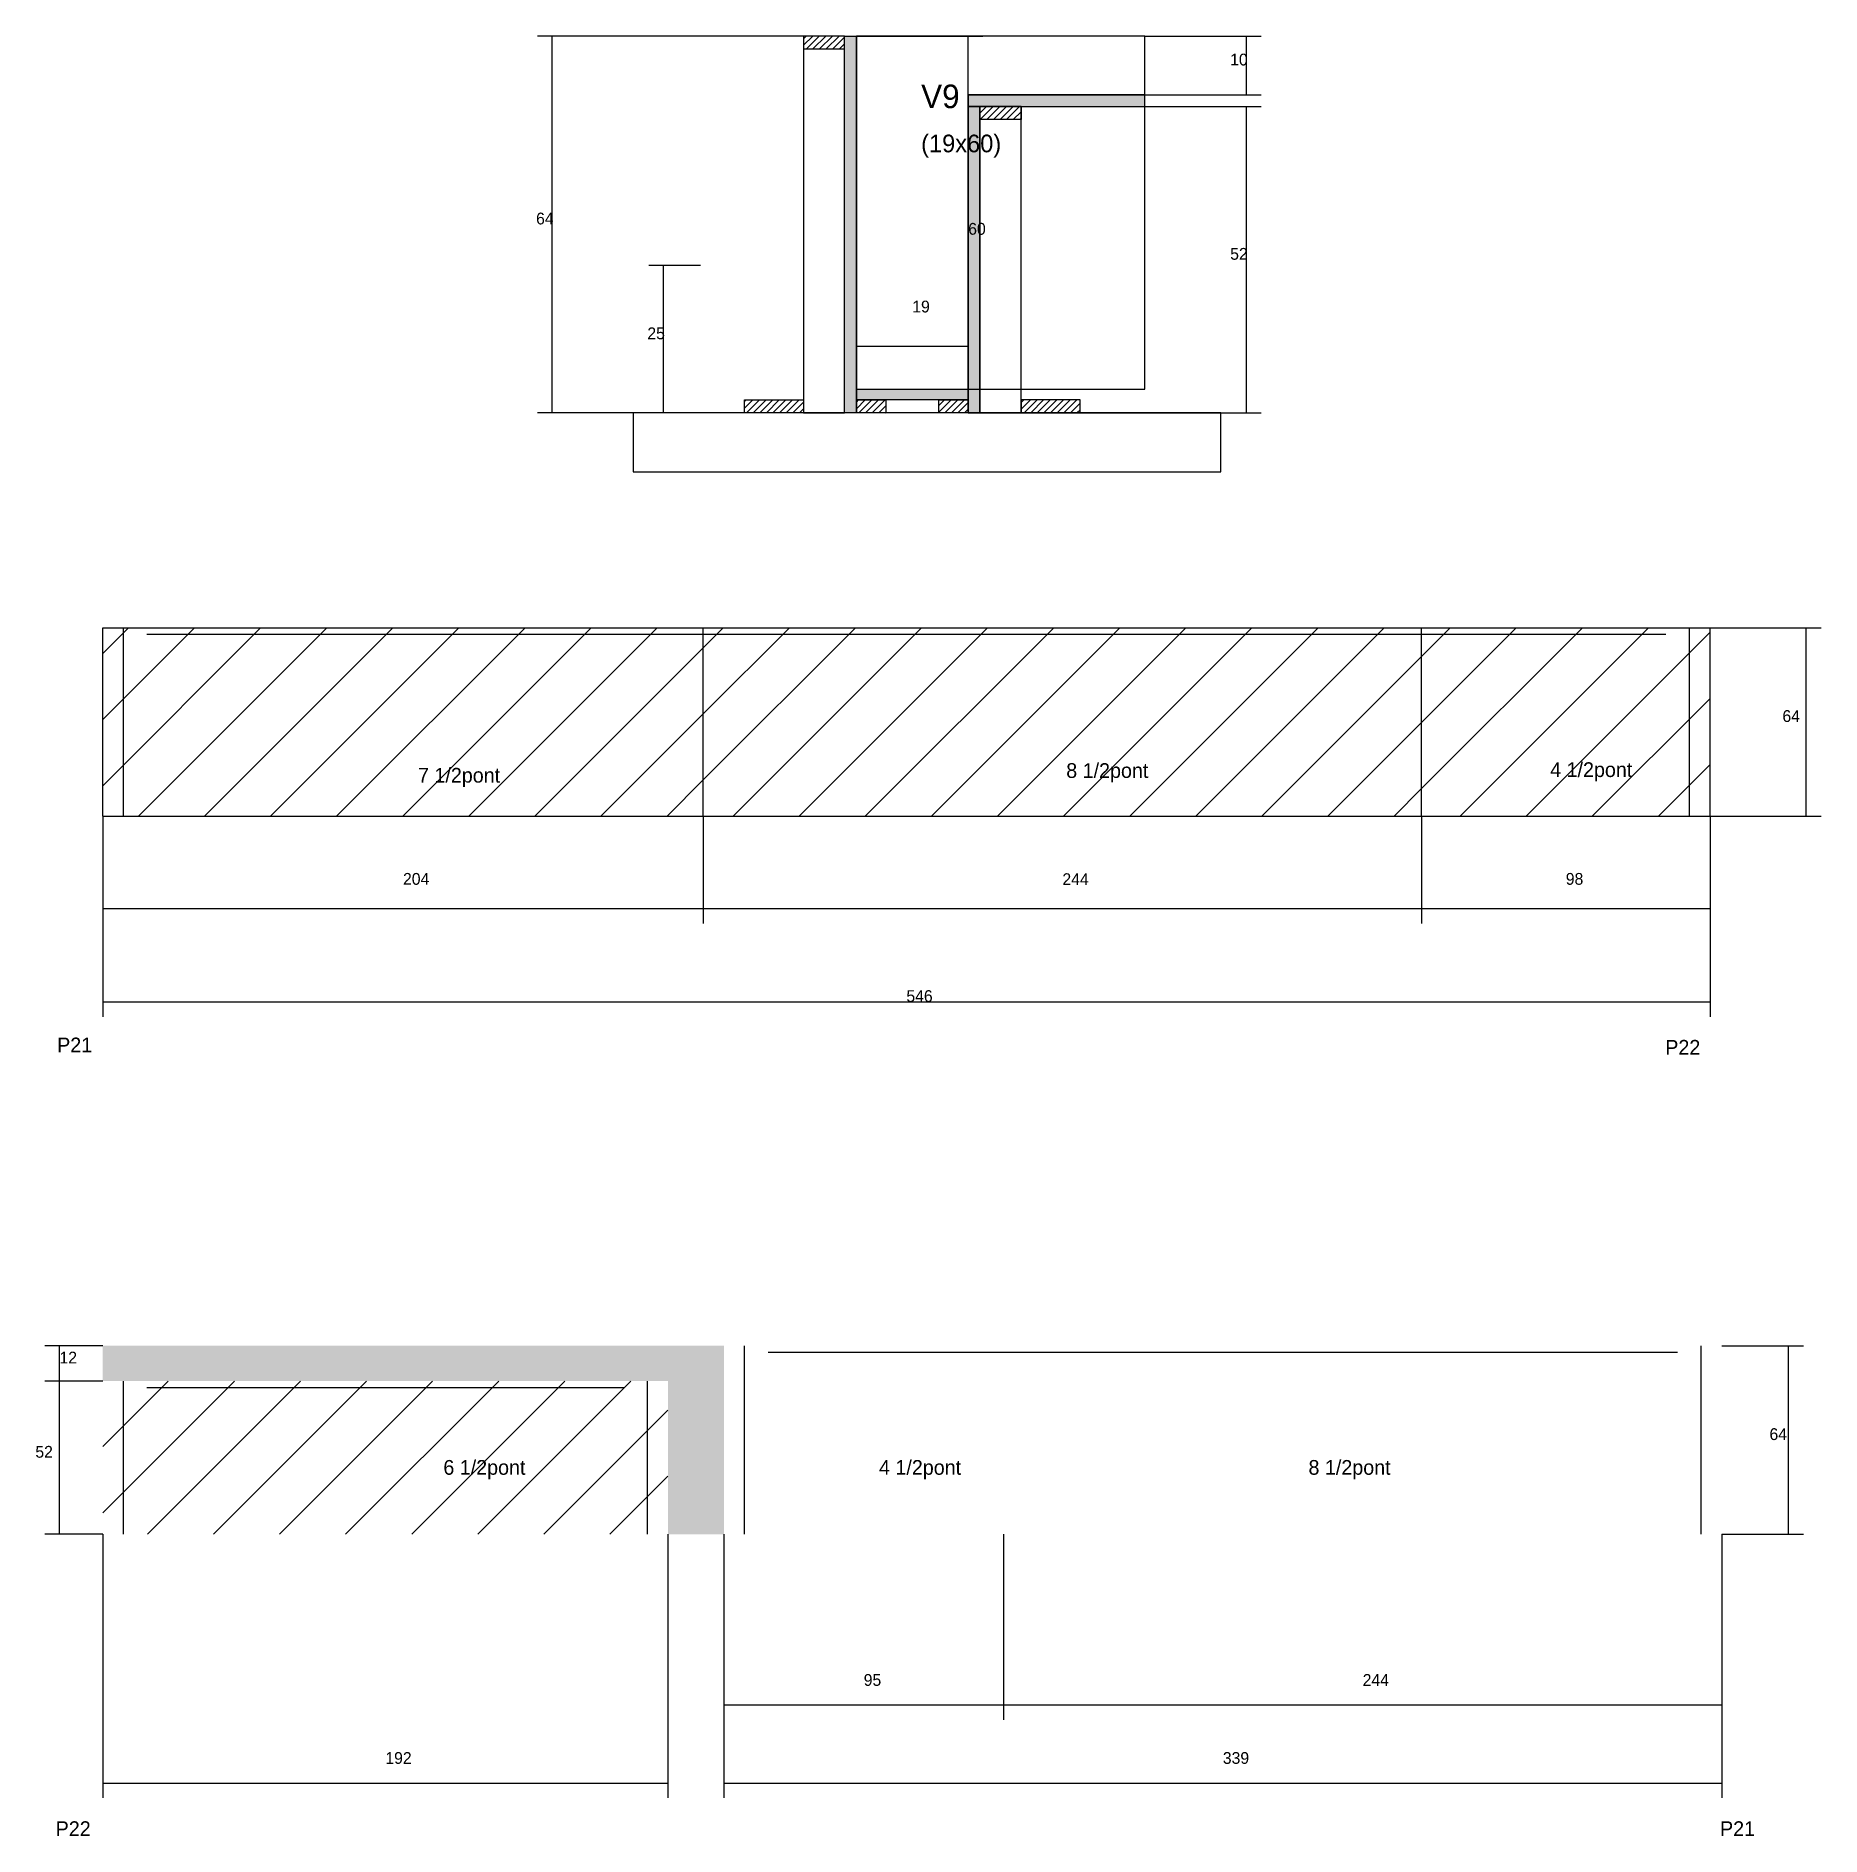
# Model space of a CAD drawing. Header units: metres. Extents: x -9652 to -9046, y 11499 to 12110.
import ezdxf

# ---------------------------------------------------------------- set-up
doc = ezdxf.new("R2010")
doc.units = ezdxf.units.M
for name, color, linetype in [('CONCRETO', 251, 'Continuous'), ('COTA', 4, 'Continuous'), ('Cota Seção (2x)', 4, 'Continuous'), ('Hachura', 253, 'Continuous'), ('Madeira', 126, 'Continuous'), ('NOMENCLATURA', 7, 'Continuous'), ('Painéis', 200, 'Continuous'), ('SARR_2.2x7', 40, 'Continuous'), ('Texto Seção', 7, 'Continuous')]:
    doc.layers.add(name, color=color, linetype=linetype)

msp = doc.modelspace()

# ---------------------------------------------------------------- hatches: boundary and pattern name
at = {"layer": 'COTA'}
h = msp.add_hatch(dxfattribs=at)
h.set_pattern_fill('AR-CONC', scale=0.03)
h.paths.add_polyline_path([(-9437.5, 11601.5), (-9418.5, 11601.5), (-9418.5, 11665.5), (-9629.5, 11665.5), (-9629.5, 11653.5), (-9437.5, 11653.5)])
at = {"layer": 'Hachura'}
h = msp.add_hatch(dxfattribs=at)
h.set_pattern_fill('ANSI31', scale=0.5)
h.paths.add_polyline_path([(-9391.5, 12110.4), (-9391.5, 12106), (-9391.5, 12106), (-9377.5, 12106), (-9377.5, 12106), (-9377.5, 12110.4), (-9377.5, 12110.4), (-9391.5, 12110.4)])
h = msp.add_hatch(color=8, dxfattribs=at)
h.dxf.hatch_style = 1
h.paths.add_polyline_path([(-9377.5, 12110.4), (-9373.5, 12110.4), (-9373.5, 12110.4), (-9373.5, 11982.4), (-9373.5, 11982.4), (-9377.5, 11982.4), (-9377.5, 11982.4), (-9377.5, 12110.4)])
h = msp.add_hatch(color=8, dxfattribs=at)
h.dxf.hatch_style = 1
h.paths.add_polyline_path([(-9275.5, 12086.4), (-9275.5, 12090.4), (-9275.5, 12090.4), (-9335.5, 12090.4), (-9335.5, 12090.4), (-9335.5, 12086.4), (-9335.5, 12086.4), (-9275.5, 12086.4)])
h = msp.add_hatch(color=8, dxfattribs=at)
h.dxf.hatch_style = 1
h.paths.add_polyline_path([(-9331.5, 12086.4), (-9335.5, 12086.4), (-9335.5, 12086.4), (-9335.5, 11982.4), (-9335.5, 11982.4), (-9331.5, 11982.4), (-9331.5, 11982.4), (-9331.5, 12086.4)])
h = msp.add_hatch(dxfattribs=at)
h.set_pattern_fill('ANSI31', scale=0.5)
h.paths.add_polyline_path([(-9317.5, 12086.4), (-9317.5, 12082), (-9317.5, 12082), (-9331.5, 12082), (-9331.5, 12082), (-9331.5, 12086.4), (-9331.5, 12086.4), (-9317.5, 12086.4)])
h = msp.add_hatch(color=8, dxfattribs=at)
h.dxf.hatch_style = 1
h.paths.add_polyline_path([(-9373.5, 11986.8), (-9373.5, 11990.4), (-9373.5, 11990.4), (-9335.5, 11990.4), (-9335.5, 11990.4), (-9335.5, 11986.8), (-9335.5, 11986.8), (-9373.5, 11986.8)])
h = msp.add_hatch(dxfattribs=at)
h.set_pattern_fill('ANSI31', scale=0.5)
h.paths.add_polyline_path([(-9411.5, 11982.4), (-9411.5, 11986.8), (-9411.5, 11986.8), (-9391.5, 11986.8), (-9391.5, 11986.8), (-9391.5, 11982.4), (-9391.5, 11982.4), (-9411.5, 11982.4)])
h = msp.add_hatch(dxfattribs=at)
h.set_pattern_fill('ANSI31', scale=0.5)
h.paths.add_polyline_path([(-9373.5, 11982.4), (-9373.5, 11986.8), (-9373.5, 11986.8), (-9363.5, 11986.8), (-9363.5, 11986.8), (-9363.5, 11982.4), (-9363.5, 11982.4), (-9373.5, 11982.4)])
h = msp.add_hatch(dxfattribs=at)
h.set_pattern_fill('ANSI31', scale=0.5)
h.paths.add_polyline_path([(-9345.5, 11982.4), (-9345.5, 11986.8), (-9345.5, 11986.8), (-9335.5, 11986.8), (-9335.5, 11986.8), (-9335.5, 11982.4), (-9335.5, 11982.4), (-9345.5, 11982.4)])
h = msp.add_hatch(dxfattribs=at)
h.set_pattern_fill('ANSI31', scale=0.5)
h.paths.add_polyline_path([(-9297.5, 11982.4), (-9297.5, 11986.8), (-9297.5, 11986.8), (-9317.5, 11986.8), (-9317.5, 11986.8), (-9317.5, 11982.4), (-9317.5, 11982.4), (-9297.5, 11982.4)])
h = msp.add_hatch(dxfattribs=at)
h.set_pattern_fill('ANSI31', scale=5)
h.paths.add_polyline_path([(-9425.5, 11845.4), (-9425.5, 11909.4), (-9629.5, 11909.4), (-9629.5, 11845.4)])
h = msp.add_hatch(dxfattribs=at)
h.set_pattern_fill('ANSI31', scale=5)
h.paths.add_polyline_path([(-9181.5, 11845.4), (-9181.5, 11909.4), (-9425.5, 11909.4), (-9425.5, 11845.4)])
h = msp.add_hatch(dxfattribs=at)
h.set_pattern_fill('ANSI31', scale=5)
h.paths.add_polyline_path([(-9181.5, 11909.4), (-9181.5, 11845.4), (-9083.5, 11845.4), (-9083.5, 11909.4)])
h = msp.add_hatch(dxfattribs=at)
h.set_pattern_fill('ANSI31', scale=5)
h.paths.add_polyline_path([(-9437.5, 11653.5), (-9629.5, 11653.5), (-9629.5, 11601.5), (-9437.5, 11601.5)])

# ---------------------------------------------------------------- linework, layer by layer
at = {"layer": 'CONCRETO'}
for points in [[(-9275.5, 12090.4), (-9275.5, 12110.4), (-9373.5, 12110.4), (-9373.5, 12110.4), (-9373.5, 12110.4), (-9373.5, 11990.4), (-9335.5, 11990.4), (-9335.5, 12080.4), (-9335.5, 12090.4)], [(-9373.5, 11990.4), (-9275.5, 11990.4), (-9275.5, 12110.4), (-9373.5, 12110.4)]]:
    msp.add_lwpolyline(points, close=True, dxfattribs=at)
at = {"layer": 'COTA'}
for p, q in [((-9391.5, 12110.4), (-9481.8, 12110.4)), ((-9476.8, 11982.4), (-9476.8, 12110.4)), ((-9275.5, 12110.4), (-9236, 12110.4)), ((-9241, 12090.4), (-9241, 12110.4)), ((-9275.5, 12090.4), (-9236, 12090.4)), ((-9317.5, 12086.4), (-9236, 12086.4)), ((-9241, 11982.4), (-9241, 12086.4)), ((-9426.5, 12032.4), (-9444, 12032.4)), ((-9439, 11982.4), (-9439, 12032.4)), ((-9411.5, 11982.4), (-9481.8, 11982.4)), ((-9419.6, 11982.4), (-9444, 11982.4)), ((-9297.5, 11982.4), (-9236, 11982.4)), ((-9083.5, 11909.4), (-9045.8, 11909.4)), ((-9050.8, 11845.4), (-9050.8, 11909.4)), ((-9629.5, 11845.4), (-9629.5, 11809)), ((-9629.5, 11845.4), (-9629.5, 11777.3)), ((-9425.5, 11845.4), (-9425.5, 11809)), ((-9425.5, 11845.4), (-9425.5, 11809)), ((-9181.5, 11845.4), (-9181.5, 11809)), ((-9181.5, 11845.4), (-9181.5, 11809)), ((-9083.5, 11845.4), (-9083.5, 11777.3)), ((-9083.5, 11845.4), (-9083.5, 11809)), ((-9083.5, 11845.4), (-9045.8, 11845.4)), ((-9629.5, 11814), (-9425.5, 11814)), ((-9425.5, 11814), (-9181.5, 11814)), ((-9181.5, 11814), (-9083.5, 11814)), ((-9629.5, 11782.3), (-9083.5, 11782.3)), ((-9629.5, 11665.5), (-9649.2, 11665.5)), ((-9644.2, 11653.5), (-9644.2, 11665.5)), ((-9079.5, 11665.5), (-9051.8, 11665.5)), ((-9056.8, 11601.5), (-9056.8, 11665.5)), ((-9629.5, 11653.5), (-9649.2, 11653.5)), ((-9629.5, 11653.5), (-9649.2, 11653.5)), ((-9644.2, 11601.5), (-9644.2, 11653.5)), ((-9629.5, 11601.5), (-9649.2, 11601.5)), ((-9629.5, 11601.5), (-9629.5, 11512)), ((-9437.5, 11601.5), (-9437.5, 11512)), ((-9418.5, 11601.5), (-9418.5, 11538.5)), ((-9418.5, 11601.5), (-9418.5, 11512)), ((-9323.5, 11601.5), (-9323.5, 11538.5)), ((-9323.5, 11601.5), (-9323.5, 11538.5)), ((-9079.5, 11601.5), (-9079.5, 11538.5)), ((-9079.5, 11601.5), (-9079.5, 11512)), ((-9079.5, 11601.5), (-9051.8, 11601.5)), ((-9418.5, 11543.5), (-9323.5, 11543.5)), ((-9323.5, 11543.5), (-9079.5, 11543.5)), ((-9629.5, 11517), (-9437.5, 11517)), ((-9418.5, 11517), (-9079.5, 11517))]:
    msp.add_line(p, q, dxfattribs=at)
at = {"layer": 'Cota Seção (2x)'}
for p, q in [((-9373.5, 12110.4), (-9330.5, 12110.4)), ((-9335.5, 11990.4), (-9335.5, 12110.4)), ((-9373.5, 11990.4), (-9373.5, 12010)), ((-9335.5, 11990.4), (-9335.5, 12010)), ((-9373.5, 12005), (-9335.5, 12005)), ((-9373.5, 11990.4), (-9330.5, 11990.4))]:
    msp.add_line(p, q, dxfattribs=at)
at = {"layer": 'Madeira'}
for points in [[(-9391.5, 12110.4), (-9391.5, 12106), (-9377.5, 12106), (-9377.5, 12110.4)], [(-9391.5, 11982.4), (-9377.5, 11982.4), (-9377.5, 12110.4), (-9391.5, 12110.4)], [(-9317.5, 12086.4), (-9317.5, 12082), (-9331.5, 12082), (-9331.5, 12086.4)], [(-9317.5, 12086.4), (-9331.5, 12086.4), (-9331.5, 11982.4), (-9317.5, 11982.4)], [(-9411.5, 11982.4), (-9411.5, 11986.8), (-9391.5, 11986.8), (-9391.5, 11982.4)], [(-9373.5, 11982.4), (-9373.5, 11986.8), (-9363.5, 11986.8), (-9363.5, 11982.4)], [(-9345.5, 11982.4), (-9345.5, 11986.8), (-9335.5, 11986.8), (-9335.5, 11982.4)], [(-9297.5, 11982.4), (-9297.5, 11986.8), (-9317.5, 11986.8), (-9317.5, 11982.4)], [(-9449.3, 11962.4), (-9249.7, 11962.4), (-9249.7, 11982.4), (-9449.3, 11982.4)]]:
    msp.add_lwpolyline(points, close=True, dxfattribs=at)
at = {"layer": 'Painéis'}
for p, q in [((-9373.5, 11982.4), (-9373.5, 12110.4)), ((-9335.5, 12090.4), (-9275.5, 12090.4)), ((-9335.5, 12086.4), (-9335.5, 12090.4)), ((-9275.5, 12086.4), (-9275.5, 12090.4)), ((-9335.5, 11982.4), (-9335.5, 12086.4)), ((-9373.5, 11990.4), (-9335.5, 11990.4)), ((-9373.5, 11986.8), (-9373.5, 11990.4)), ((-9335.5, 11986.8), (-9335.5, 11990.4)), ((-9629.5, 11909.4), (-9425.5, 11909.4)), ((-9629.5, 11845.4), (-9629.5, 11909.4)), ((-9425.5, 11909.4), (-9083.5, 11909.4)), ((-9425.5, 11845.4), (-9425.5, 11909.4)), ((-9181.5, 11845.4), (-9181.5, 11909.4)), ((-9083.5, 11845.4), (-9083.5, 11909.4)), ((-9629.5, 11845.4), (-9425.5, 11845.4)), ((-9425.5, 11845.4), (-9083.5, 11845.4))]:
    msp.add_line(p, q, dxfattribs=at)
for points in [[(-9377.5, 12110.4), (-9373.5, 12110.4), (-9373.5, 11982.4), (-9377.5, 11982.4)], [(-9275.5, 12086.4), (-9275.5, 12090.4), (-9335.5, 12090.4), (-9335.5, 12086.4)], [(-9331.5, 12086.4), (-9335.5, 12086.4), (-9335.5, 11982.4), (-9331.5, 11982.4)], [(-9373.5, 11986.8), (-9373.5, 11990.4), (-9335.5, 11990.4), (-9335.5, 11986.8)]]:
    msp.add_lwpolyline(points, close=True, dxfattribs=at)
at = {"layer": 'SARR_2.2x7'}
for p, q in [((-9622.5, 11845.4), (-9622.5, 11909.4)), ((-9614.5, 11907.2), (-9425.5, 11907.2)), ((-9425.5, 11907.2), (-9181.5, 11907.2)), ((-9181.5, 11907.2), (-9098.5, 11907.2)), ((-9090.5, 11845.4), (-9090.5, 11909.4)), ((-9411.5, 11601.5), (-9411.5, 11665.5)), ((-9403.5, 11663.3), (-9323.5, 11663.3)), ((-9323.5, 11663.3), (-9094.5, 11663.3)), ((-9086.5, 11601.5), (-9086.5, 11665.5)), ((-9622.5, 11601.5), (-9622.5, 11653.5)), ((-9444.5, 11601.5), (-9444.5, 11653.5)), ((-9614.5, 11651.3), (-9452.5, 11651.3))]:
    msp.add_line(p, q, dxfattribs=at)

# ---------------------------------------------------------------- texts
at = {"layer": 'COTA'}
for s, p in [('10', (-9246.5, 12100.4)), ('64', (-9482.3, 12046.4)), ('52', (-9246.5, 12034.4)), ('25', (-9444.5, 12007.4)), ('64', (-9058.9, 11877.4)), ('204', (-9527.5, 11822.1)), ('244', (-9303.5, 11822)), ('98', (-9132.5, 11822.1)), ('546', (-9356.5, 11782.3)), ('12', (-9644.2, 11659.5)), ('64', (-9063.3, 11633.5)), ('52', (-9652.4, 11627.5)), ('95', (-9371, 11550)), ('244', (-9201.5, 11550)), ('192', (-9533.5, 11523.5)), ('339', (-9249, 11523.5))]:
    msp.add_text(s, height=4, dxfattribs=at).set_placement(p)
at = {"layer": 'Cota Seção (2x)'}
for s, p in [('60', (-9335.5, 12042.9)), ('19', (-9354.5, 12016.5))]:
    msp.add_text(s, height=4, dxfattribs=at).set_placement(p)
at = {"layer": 'NOMENCLATURA'}
for s, p in [('7 1/2pont', (-9522.4, 11856.8)), ('8 1/2pont', (-9302.2, 11858.4)), ('4 1/2pont', (-9137.8, 11858.7)), ('P21', (-9645, 11765.2)), ('P22', (-9098.7, 11764.4)), ('6 1/2pont', (-9513.8, 11621.7)), ('4 1/2pont', (-9365.8, 11621.7)), ('8 1/2pont', (-9219.9, 11621.7)), ('P22', (-9645.5, 11499)), ('P21', (-9080.1, 11499))]:
    msp.add_text(s, height=5, dxfattribs=at).set_placement(p)
at = {"layer": 'Texto Seção'}
for s, height, p in [('V9', 8, (-9351.5, 12085.9)), ('(19x60)', 6, (-9351.5, 12070.9))]:
    msp.add_text(s, height=height, dxfattribs=at).set_placement(p)

doc.saveas('drawing.dxf')
